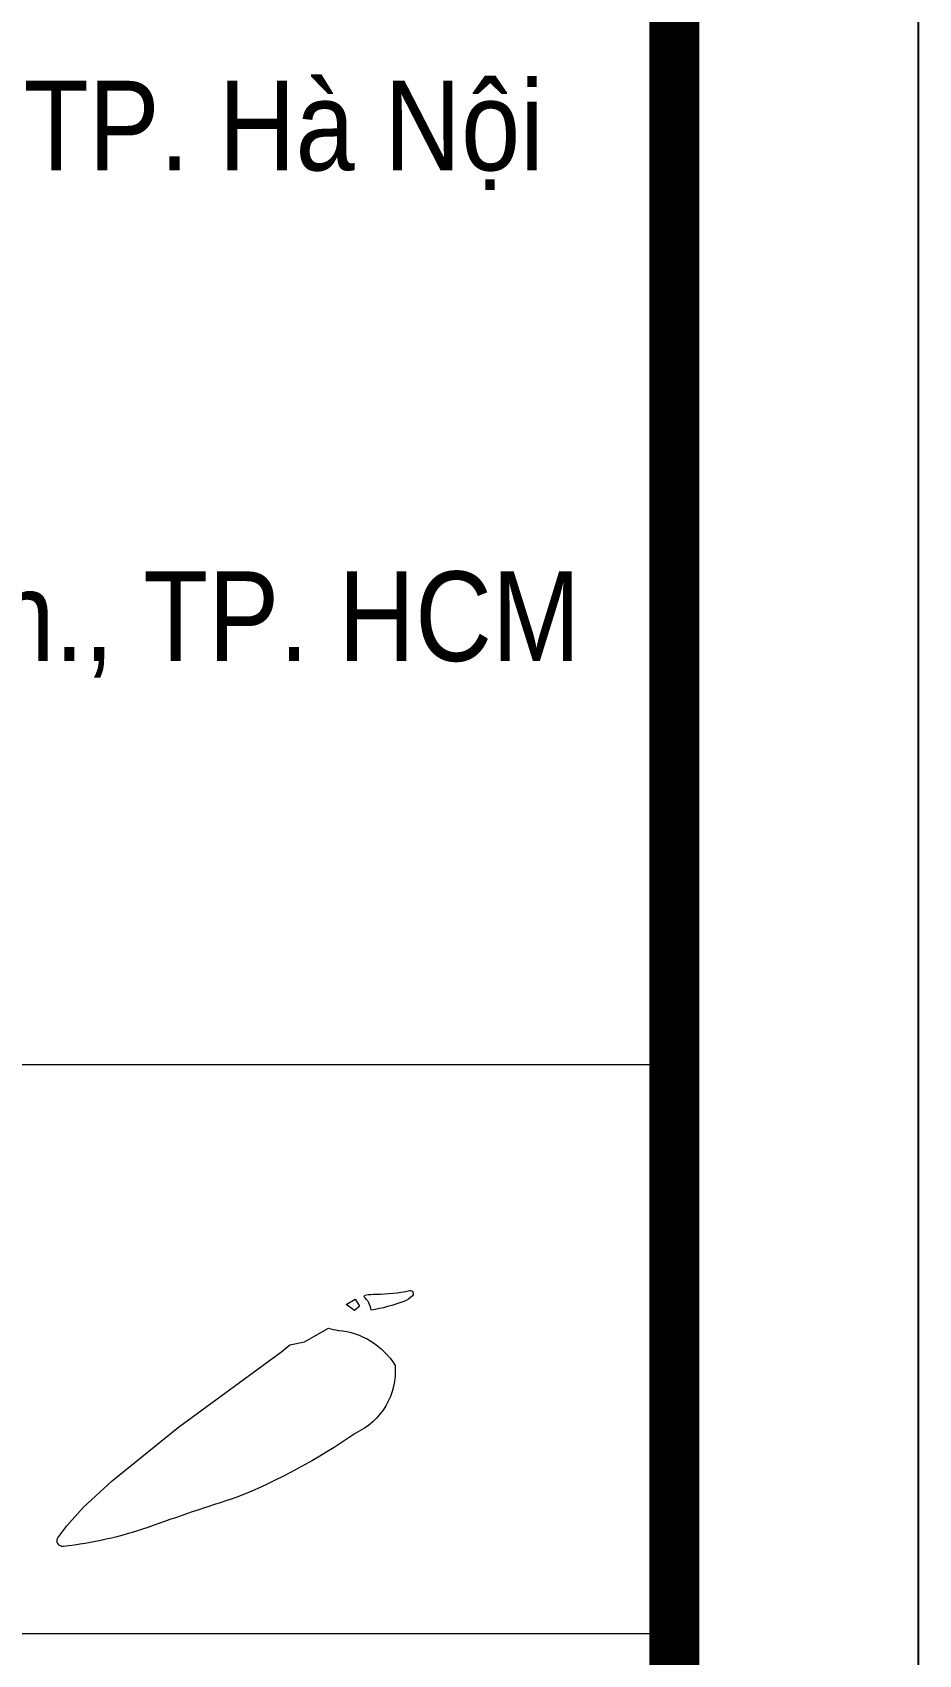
# Model space of a CAD drawing. Header units: metres. Extents: x 568006 to 1139366, y 2064802 to 4131555.
# Drawn here: x 570163 to 570201.5, y 2065797.7 to 2065868.1 of the extents above; entities that cross this region are included whole.
import ezdxf

# ---------------------------------------------------------------- set-up
doc = ezdxf.new("R2010")
doc.units = ezdxf.units.M
doc.linetypes.add('CENTER', pattern=[2, 1.25, -0.25, 0.25, -0.25])
doc.layers.get('0').update_dxf_attribs({"linetype": 'CONTINUOUS'})
doc.layers.get('DEFPOINTS').update_dxf_attribs({"color": 152, "linetype": 'CONTINUOUS'})
for name, color, linetype, lineweight in [('A-KY HIEU', 34, 'CONTINUOUS', 20), ('A-TEXT', 7, 'CONTINUOUS', 18), ('E- RANH GIOI', 1, 'CENTER', 13)]:
    doc.layers.add(name, color=color, linetype=linetype, lineweight=lineweight)
doc.styles.add('ARIAL', font='arial.ttf', dxfattribs={"height": 5})

# ---------------------------------------------------------------- blocks, each defined once
blk = doc.blocks.new('dangquang')
for points in [[(10.815, 2.913), (10.853, 2.951, -0.038198), (11.143, 2.973, 0.053402), (12.031, 3.069, -0.741086), (12.108, 2.932, -0.111798), (11.875, 2.779, -0.048428), (11.009, 2.546, 0.181501)], [(10.815, 2.913), (10.853, 2.951, -0.038198), (11.143, 2.973, 0.053402), (12.031, 3.069, -0.741086), (12.108, 2.932, -0.111798), (11.875, 2.779, -0.048428), (11.009, 2.546, 0.181501)], [(10.815, 2.913), (10.853, 2.951, -0.038198), (11.143, 2.973, 0.053402), (12.031, 3.069, -0.741086), (12.108, 2.932, -0.111798), (11.875, 2.779, -0.048428), (11.009, 2.546, 0.181501)], [(2.912, -3.194), (3.349, -2.707), (4.117, -1.989), (5.881, -0.568), (8.63, 1.444), (8.84, 1.623), (9.232, 1.706), (9.872, 2.065, 0.035434), (10.13, 2.011, -0.238945), (11.646, 1.075, -0.315725), (10.582, -0.731, -0.055454), (7.435, -2.432, 0.007544), (5.063, -3.231, -0.05888), (2.824, -3.737, -0.635797), (2.673, -3.507)]]:
    blk.add_lwpolyline(points, format="xyb", close=True)
blk.add_lwpolyline([(10.346, 2.695), (10.582, 2.839), (10.7, 2.655), (10.569, 2.543)], close=True)
blk.add_lwpolyline([(10.346, 2.695), (10.582, 2.839), (10.7, 2.655), (10.569, 2.543)], close=True)
blk.add_lwpolyline([(10.346, 2.695), (10.582, 2.839), (10.7, 2.655), (10.569, 2.543)], close=True)
blk = doc.blocks.new('A$C33BC4D2A')
at = {"layer": 'A-KY HIEU', "color": 0}
for p, q in [((353.662, -181.132), (414.985, -181.132)), ((353.662, -192.813), (414.985, -192.813))]:
    blk.add_line(p, q, dxfattribs=at)
at = {"layer": 'A-KY HIEU', "color": 0, "const_width": 1.022}
blk.add_lwpolyline([(14.345, -292.097), (14.345, -4.903), (414.985, -4.903), (414.985, -292.097)], close=True, dxfattribs=at)
at = {"layer": 'DEFPOINTS', "color": 125}
blk.add_lwpolyline([(0, -297), (420, -297), (420, 0), (0, 0)], close=True, dxfattribs=at)
at = {"layer": 'A-TEXT', "xscale": 0.7716810816000003, "yscale": 0.7716810816000003, "zscale": 0.7716810816000003}
blk.add_blockref('dangquang', (400.264, -188.141), dxfattribs=at)
at = {"layer": 'A-TEXT', "style": 'ARIAL', "width": 0.85}
for s, p in [('Trụ sở chính: Số 4., Tôn Thất Tùng., Đống Đa., TP. Hà Nội', (355.151, -162.772)), ('Chi nhánh HCM: 34., Phổ Quang., F2., Tân Bình., TP. HCM', (355.151, -172.846))]:
    blk.add_text(s, height=1.83967, dxfattribs=at).set_placement(p)

msp = doc.modelspace()

# ---------------------------------------------------------------- block references
at = {"layer": 'E- RANH GIOI', "extrusion": (-2.4685e-06, 4.62064e-06, 1), "xscale": 2.114336868039268, "yscale": 2.114336868039268, "zscale": 2.114336868039268}
msp.add_blockref('A$C33BC4D2A', (569313.502, 2066206.266, 8.139), dxfattribs=at)

doc.saveas('drawing.dxf')
